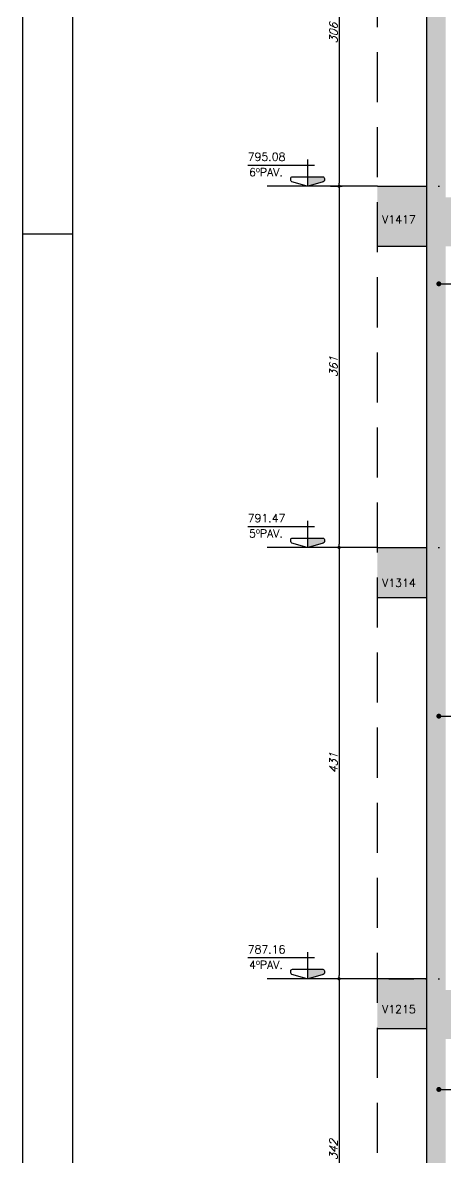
# Model space of a CAD drawing. Header units: millimetres. Extents: x -832 to 3668, y -1574 to 5296.
# Drawn here: x -832 to -410, y 2523 to 3657 of the extents above; entities that cross this region are included whole.
import ezdxf
from ezdxf import colors
from ezdxf.entities.mleader import LeaderData, LeaderLine
from ezdxf.enums import TextEntityAlignment as Align
from ezdxf.math import Vec2, Vec3

# ---------------------------------------------------------------- set-up
doc = ezdxf.new("R2010")
doc.units = ezdxf.units.MM
doc.header["$LTSCALE"] = 50
doc.linetypes.add('DASHED', pattern=[0.75, 0.5, -0.25])
doc.linetypes.add('DIVIDE2', pattern=[0.625, 0.25, -0.125, 0, -0.125, 0, -0.125])
for name, color, linetype in [('F-AUX', 2, 'Continuous'), ('F-AUX-RED', 1, 'Continuous'), ('F-CORTE', 4, 'Continuous'), ('F-COTAS', 106, 'Continuous'), ('F-EIXOS-DET', 1, 'Continuous'), ('F-MARGEM', 1, 'Continuous'), ('F-NÍVEL-VISTA', 2, 'Continuous'), ('F-SOLIDO', 71, 'Continuous'), ('F-TEXTO', 6, 'Continuous'), ('F-TEXTO-YELLOW', 2, 'Continuous'), ('F-VISTA', 2, 'Continuous'), ('F-VISTA SÓLIDO', 254, 'Continuous')]:
    doc.layers.add(name, color=color, linetype=linetype)
doc.styles.add('CP-TEXT-INCL', font='romans.shx', dxfattribs={"oblique": 20})
doc.styles.add('MCP', font='romans.shx')
doc.styles.get("Standard").update_dxf_attribs({"font": 'arial.ttf'})
doc.dimstyles.new('CP-COTAS-50', dxfattribs={"dimscale": 0.64, "dimtxt": 12.5, "dimasz": 5, "dimexe": 5, "dimexo": 5, "dimgap": 2.5, "dimtad": 1, "dimdec": 1, "dimdsep": 46, "dimtxsty": 'CP-TEXT-INCL', "dimblk1": 'DOT', "dimblk2": 'DOT', "dimsah": 1, "dimcen": 9, "dimclrd": 256, "dimclre": 256, "dimclrt": 256, "dimadec": 0, "dimazin": 0, "dimtfac": 1, "dimtdec": 1, "dimtmove": 2, "dimatfit": 3, "dimldrblk": 'DOT', "dimfxl": 5, "dimtolj": 1, "dimarcsym": 0})
pattern_1 = [(0, (0, 0), (0, 6.985), [5.08, -1.905]), (90, (0, 0), (-6.985, 4e-16), [5.08, -1.905])]

# ---------------------------------------------------------------- blocks, each defined once
blk = doc.blocks.new('A0-1L_900')
at = {"layer": 'F-MARGEM', "color": 2}
blk.add_line((100.4, 90), (100.4, 89), dxfattribs=at)
blk.add_lwpolyline([(0, 0), (0, 90), (137.4, 90), (137.4, 0)], close=True, dxfattribs=at)
at = {"layer": 'F-MARGEM', "color": 7}
blk.add_lwpolyline([(2.5, 89), (136.4, 89), (136.4, 1), (2.5, 1)], close=True, dxfattribs=at)
blk = doc.blocks.new('_DOT')
at = {"color": 0, "linetype": 'ByBlock'}
blk.add_line((-0.5, 0), (-1, 0), dxfattribs=at)
at = {"color": 0, "linetype": 'ByBlock', "const_width": 0.5}
blk.add_lwpolyline([(-0.25, 0, 1), (0.25, 0, 1)], format="xyb", close=True, dxfattribs=at)
blk = doc.blocks.new('Nível - Vista')
at = {"layer": 'F-NÍVEL-VISTA'}
blk.add_hatch(color=71, dxfattribs=at).paths.add_polyline_path([(0, 0.238), (-0.38, 0.238, 0.414214), (-0.42, 0.198), (-0.42, 0.148, 0.331206), (-0.391, 0.11), (-0.011, 0.002, 0.072993), (0, 0)])
at = {"layer": 'F-NÍVEL-VISTA', "color": 2}
for p, q in [((0, 0.67), (0, 0)), ((-0.168, 0.521), (1.493, 0.521))]:
    blk.add_line(p, q, dxfattribs=at)
blk.add_lwpolyline([(-0.011, 0.002, 0.146769), (0.011, 0.002), (0.391, 0.11, 0.331206), (0.42, 0.148), (0.42, 0.198, 0.414214), (0.38, 0.238), (-0.38, 0.238, 0.414214), (-0.42, 0.198), (-0.42, 0.148, 0.331206), (-0.391, 0.11), (-0.011, 0.002, 0.146769), (0.011, 0.002)], format="xyb", dxfattribs=at)
at = {"layer": 'F-TEXTO', "color": 3, "style": 'MCP'}
for tag, p in [('NÍVEL', (1.026, 0.636)), ('NÍVEL_DETALHE', (1.02, 0.186))]:
    blk.add_attdef(tag, text='', height=0.2, dxfattribs=at).set_placement(p, align=Align.CENTER)
blk = doc.blocks.new('*D72')
at = {"layer": 'DEFPOINTS', "color": 0, "transparency": 16777216}
for p in [(-528.3, 3799.1), (-528.3, 3493.1), (-516.4, 3493.1)]:
    blk.add_point(p, dxfattribs=at)
at = {"layer": 'F-COTAS', "lineweight": -2, "transparency": 16777216}
for p, q in [((-525.1, 3799.1), (-513.2, 3799.1)), ((-516.4, 3795.9), (-516.4, 3496.3)), ((-525.1, 3493.1), (-513.2, 3493.1))]:
    blk.add_line(p, q, dxfattribs=at)
at = {"layer": 'F-COTAS', "lineweight": -2, "transparency": 16777216, "xscale": 3.2, "yscale": 3.2, "zscale": 3.2}
for p, rotation in [((-516.4, 3799.1), 90), ((-516.4, 3493.1), 270)]:
    blk.add_blockref('_DOT', p, dxfattribs=dict(at, rotation=rotation))
at = {"layer": 'F-COTAS', "transparency": 16777216, "insert": (-522, 3646.1), "char_height": 8, "attachment_point": 5, "rotation": 90, "style": 'CP-TEXT-INCL'}
blk.add_mtext('\\A1;306', dxfattribs=at)
blk = doc.blocks.new('*D73')
at = {"layer": 'DEFPOINTS', "color": 0, "transparency": 16777216}
for p in [(-528.3, 3493.1), (-516.4, 3132.1), (-516.4, 3132.1)]:
    blk.add_point(p, dxfattribs=at)
at = {"layer": 'F-COTAS', "lineweight": -2, "transparency": 16777216}
for p, q in [((-525.1, 3493.1), (-513.2, 3493.1)), ((-516.4, 3489.9), (-516.4, 3135.3))]:
    blk.add_line(p, q, dxfattribs=at)
at = {"layer": 'F-COTAS', "lineweight": -2, "transparency": 16777216, "xscale": 3.2, "yscale": 3.2, "zscale": 3.2}
for p, rotation in [((-516.4, 3493.1), 90), ((-516.4, 3132.1), 270)]:
    blk.add_blockref('_DOT', p, dxfattribs=dict(at, rotation=rotation))
at = {"layer": 'F-COTAS', "transparency": 16777216, "insert": (-522, 3312.6), "char_height": 8, "attachment_point": 5, "rotation": 90, "style": 'CP-TEXT-INCL'}
blk.add_mtext('\\A1;361', dxfattribs=at)
blk = doc.blocks.new('*D74')
at = {"layer": 'DEFPOINTS', "color": 0, "transparency": 16777216}
for p in [(-516.4, 3132.1), (-516.4, 2701.1), (-516.4, 2701.1)]:
    blk.add_point(p, dxfattribs=at)
at = {"layer": 'F-COTAS', "lineweight": -2, "transparency": 16777216}
blk.add_line((-516.4, 3128.9), (-516.4, 2704.3), dxfattribs=at)
at = {"layer": 'F-COTAS', "lineweight": -2, "transparency": 16777216, "xscale": 3.2, "yscale": 3.2, "zscale": 3.2}
for p, rotation in [((-516.4, 3132.1), 90), ((-516.4, 2701.1), 270)]:
    blk.add_blockref('_DOT', p, dxfattribs=dict(at, rotation=rotation))
at = {"layer": 'F-COTAS', "transparency": 16777216, "insert": (-522, 2916.6), "char_height": 8, "attachment_point": 5, "rotation": 90, "style": 'CP-TEXT-INCL'}
blk.add_mtext('\\A1;431', dxfattribs=at)
blk = doc.blocks.new('*D75')
at = {"layer": 'DEFPOINTS', "color": 0, "transparency": 16777216}
for p in [(-516.4, 2701.1), (-516.4, 2359.1), (-516.4, 2359.1)]:
    blk.add_point(p, dxfattribs=at)
at = {"layer": 'F-COTAS', "lineweight": -2, "transparency": 16777216}
blk.add_line((-516.4, 2697.9), (-516.4, 2362.3), dxfattribs=at)
at = {"layer": 'F-COTAS', "lineweight": -2, "transparency": 16777216, "xscale": 3.2, "yscale": 3.2, "zscale": 3.2}
for p, rotation in [((-516.4, 2701.1), 90), ((-516.4, 2359.1), 270)]:
    blk.add_blockref('_DOT', p, dxfattribs=dict(at, rotation=rotation))
at = {"layer": 'F-COTAS', "transparency": 16777216, "insert": (-522, 2530.1), "char_height": 8, "attachment_point": 5, "rotation": 90, "style": 'CP-TEXT-INCL'}
blk.add_mtext('\\A1;342', dxfattribs=at)

msp = doc.modelspace()

# ---------------------------------------------------------------- hatches: boundary and pattern name
h = msp.add_hatch()
h.set_pattern_fill('ANGLE', color=256)
h.set_pattern_definition(pattern_1)
h.paths.add_polyline_path([(-608.9, 3501.14), (-569.85, 3501.14), (-569.85, 3513.14), (-608.9, 3513.14)], flags=9)
h = msp.add_hatch()
h.set_pattern_fill('ANGLE', color=256)
h.set_pattern_definition(pattern_1)
h.paths.add_polyline_path([(-475.02, 3454.01), (-435.21, 3454.01), (-435.21, 3466.01), (-475.02, 3466.01)], flags=9)
h = msp.add_hatch()
h.set_pattern_fill('ANGLE', color=256)
h.set_pattern_definition(pattern_1)
h.paths.add_polyline_path([(-609.09, 3140.14), (-569.66, 3140.14), (-569.66, 3152.14), (-609.09, 3152.14)], flags=9)
h = msp.add_hatch()
h.set_pattern_fill('ANGLE', color=256)
h.set_pattern_definition(pattern_1)
h.paths.add_polyline_path([(-475.02, 3090.74), (-434.83, 3090.74), (-434.83, 3102.74), (-475.02, 3102.74)], flags=9)
h = msp.add_hatch()
h.set_pattern_fill('ANGLE', color=256)
h.set_pattern_definition(pattern_1)
h.paths.add_polyline_path([(-609.09, 2709.14), (-569.66, 2709.14), (-569.66, 2721.14), (-609.09, 2721.14)], flags=9)
h = msp.add_hatch()
h.set_pattern_fill('ANGLE', color=256)
h.set_pattern_definition(pattern_1)
h.paths.add_polyline_path([(-475.02, 2664.72), (-435.21, 2664.72), (-435.21, 2676.72), (-475.02, 2676.72)], flags=9)
at = {"layer": 'F-SOLIDO'}
h = msp.add_hatch(color=256, dxfattribs=at)
h.dxf.hatch_style = 1
h.paths.add_polyline_path([(-410.07, 4294.74), (-429.07, 4294.73), (-429.07, -692.94), (-478.03, -692.94), (-478.03, -947.94), (-410.07, -947.94)])
h.paths.add_polyline_path([(-307.57, -692.94), (-410.07, -692.94), (-410.07, -947.94), (-307.57, -947.94)])
at = {"layer": 'F-VISTA SÓLIDO'}
h = msp.add_hatch(color=256, dxfattribs=at)
h.dxf.hatch_style = 1
h.paths.add_polyline_path([(-429.07, 3493.06), (-478.03, 3493.06), (-478.03, 3433.06), (-429.07, 3433.06)])
h.paths.add_polyline_path([(-241.95, 3482.06), (-410.07, 3482.06), (-410.07, 3433.06), (-165.73, 3433.06)])
h.paths.add_polyline_path([(166.93, 3493.06), (-154.05, 3493.06), (-171.16, 3482.06), (-178.57, 3482.06), (-178.57, 3480.06), (-180.57, 3480.06), (-180.57, 3464.06), (-150.57, 3464.06), (-150.57, 3462.06), (-152.57, 3462.06), (-152.57, 3446.06), (-122.57, 3446.06), (-122.57, 3444.06), (-124.57, 3444.06), (-124.57, 3433.06), (166.93, 3433.06)])
h = msp.add_hatch(color=256, dxfattribs=at)
h.dxf.hatch_style = 1
h.paths.add_polyline_path([(-429.07, 3132.06), (-478.03, 3132.06), (-478.03, 3082.06), (-429.07, 3082.06)])
h = msp.add_hatch(color=256, dxfattribs=at)
h.dxf.hatch_style = 1
h.paths.add_polyline_path([(-429.07, 2701.06), (-478.03, 2701.06), (-478.03, 2651.06), (-429.07, 2651.06)])
h.paths.add_polyline_path([(-247.95, 2690.06), (-410.07, 2690.06), (-410.07, 2641.06), (-171.74, 2641.06)])
h.paths.add_polyline_path([(166.93, 2701.06), (-214.57, 2701.06), (-214.57, 2690.06), (-184.57, 2690.06), (-184.57, 2688.06), (-186.57, 2688.06), (-186.57, 2672.06), (-156.57, 2672.06), (-156.57, 2670.06), (-158.57, 2670.06), (-158.57, 2654.06), (-128.57, 2654.06), (-128.57, 2652.06), (-130.57, 2652.06), (-130.57, 2641.06), (166.93, 2641.06)])

# ---------------------------------------------------------------- linework, layer by layer
at = {"layer": 'F-AUX', "color": 1, "linetype": 'DASHED', "ltscale": 2}
msp.add_line((-478.03, -997.94), (-478.03, 4294.69), dxfattribs=at)
at = {"layer": 'F-CORTE'}
msp.add_line((-429.07, 4294.73), (-429.07, -692.94), dxfattribs=at)
at = {"layer": 'F-EIXOS-DET'}
for points in [[(-478.03, 3493.06), (-588.03, 3493.06)], [(-478.03, 3132.06), (-588.03, 3132.06)], [(-478.03, 2701.06), (-588.03, 2701.06)]]:
    msp.add_lwpolyline(points, dxfattribs=at)
at = {"layer": 'F-EIXOS-DET', "color": 252, "linetype": 'DIVIDE2', "ltscale": 2}
for points in [[(-466.84, 3493.06), (248.16, 3493.06)], [(-466.84, 3132.06), (248.16, 3132.06)], [(-466.84, 2701.06), (248.16, 2701.06)]]:
    msp.add_lwpolyline(points, dxfattribs=at)
at = {"layer": 'F-VISTA'}
for p, q in [((-478.03, 3493.06), (-429.07, 3493.06)), ((-478.03, 3433.06), (-429.07, 3433.06)), ((-429.07, 2701.06), (-478.03, 2701.06)), ((-429.07, 2651.06), (-478.03, 2651.06))]:
    msp.add_line(p, q, dxfattribs=at)
for points in [[(-478.03, 3132.06), (-429.07, 3132.06)], [(-478.03, 3082.06), (-429.07, 3082.06)]]:
    msp.add_lwpolyline(points, dxfattribs=at)

# ---------------------------------------------------------------- block references
at = {"layer": 'F-MARGEM', "xscale": 50, "yscale": 50, "zscale": 50, "rotation": 90}
msp.add_blockref('A0-1L_900', (3667.68, -1574.47), dxfattribs=at)
at = {"layer": 'F-NÍVEL-VISTA', "linetype": 'Continuous'}
ref = msp.add_blockref('Nível - Vista', (-547.78, 3493.06), dxfattribs=dict(at, xscale=-40, yscale=40, zscale=40))
ref.add_attrib('NÍVEL', '795.08', dxfattribs={"layer": 'F-TEXTO', "color": 3, "height": 8, "style": 'MCP'}).set_placement((-588.82, 3518.49), align=Align.CENTER)
ref = msp.add_blockref('Nível - Vista', (-547.78, 3132.06), dxfattribs=dict(at, xscale=-40, yscale=40, zscale=40))
ref.add_attrib('NÍVEL', '791.47', dxfattribs={"layer": 'F-TEXTO', "color": 3, "height": 8, "style": 'MCP'}).set_placement((-588.82, 3157.49), align=Align.CENTER)
ref = msp.add_blockref('Nível - Vista', (-547.78, 2701.06), dxfattribs=dict(at, xscale=-40, yscale=40, zscale=40))
ref.add_attrib('NÍVEL', '787.16', dxfattribs={"layer": 'F-TEXTO', "color": 3, "height": 8, "style": 'MCP'}).set_placement((-588.82, 2726.49), align=Align.CENTER)

# ---------------------------------------------------------------- texts
at = {"layer": 'F-TEXTO', "color": 3, "style": 'MCP'}
for s, p in [('6ºPAV.', (-589.37, 3503.14)), ('5ºPAV.', (-589.37, 3142.14)), ('4ºPAV.', (-589.37, 2711.14))]:
    msp.add_text(s, height=8, dxfattribs=at).set_placement(p, align=Align.CENTER)
at = {"layer": 'F-TEXTO-YELLOW', "style": 'MCP'}
for s, p in [('V1417', (-473.4, 3456.01)), ('V1314', (-473.4, 3092.74)), ('V1215', (-473.4, 2666.72))]:
    msp.add_text(s, height=8, dxfattribs=at).set_placement(p)

# ---------------------------------------------------------------- dimensions: what is measured, and where the dimension line sits
at = {"layer": 'F-COTAS'}
for base, p1, p2, picture, middle in [((-516.42, 3493.06), (-528.29, 3799.06), (-528.29, 3493.06), '*D72', (-522.02, 3646.06)), ((-516.42, 3132.06), (-528.29, 3493.06), (-516.42, 3132.06), '*D73', (-522.02, 3312.56)), ((-516.42, 2701.06), (-516.42, 3132.06), (-516.42, 2701.06), '*D74', (-522.02, 2916.56)), ((-516.42, 2359.06), (-516.42, 2701.06), (-516.42, 2359.06), '*D75', (-522.02, 2530.06))]:
    dim = msp.add_linear_dim(base=base, p1=p1, p2=p2, angle=90, dimstyle='CP-COTAS-50', override={"dimfxl": 2.5}, dxfattribs=at)
    dim.commit()
    dim.dimension.update_dxf_attribs({"geometry": picture, "text_midpoint": middle})

# ---------------------------------------------------------------- leaders
at = {"layer": 'F-AUX-RED'}
ml = msp.add_multileader_mtext('Standard', dxfattribs=at)
ml.set_content('', color=256)
ml.set_leader_properties()
ml.set_arrow_properties(name='DOT')
ml.build(insert=Vec2(0, 0))
ml.multileader.update_dxf_attribs({"text_right_attachment_type": 6, "dogleg_length": 0.36, "arrow_head_size": 5})
ctx = ml.context
ctx.base_point, ctx.char_height, ctx.arrow_head_size, ctx.landing_gap_size, ctx.plane_origin = Vec3(-362.58, 3395.56), 0.18, 5, 0.09, Vec3(-416.72, 3413.56)
ctx.right_attachment = 6
notes = []
notes.append((ctx, [(0, (1, 1, 0), (-396.07, 3395.56), (1, 0), 33.49, [(0, [(-416.72, 3395.56)], 0, [])])]))
ctx.mtext.insert, ctx.mtext.flow_direction = Vec3(-362.49, 3395.65), 5
ml = msp.add_multileader_mtext('Standard', dxfattribs=at)
ml.set_content('', color=256)
ml.set_leader_properties()
ml.set_arrow_properties(name='DOT')
ml.build(insert=Vec2(0, 0))
ml.multileader.update_dxf_attribs({"text_right_attachment_type": 6, "dogleg_length": 0.36, "arrow_head_size": 5})
ctx = ml.context
ctx.base_point, ctx.char_height, ctx.arrow_head_size, ctx.landing_gap_size, ctx.plane_origin = Vec3(-362.58, 2963.56), 0.18, 5, 0.09, Vec3(-416.72, 2981.56)
ctx.right_attachment = 6
notes.append((ctx, [(0, (1, 1, 0), (-396.07, 2963.56), (1, 0), 33.49, [(0, [(-416.72, 2963.56)], 0, [])])]))
ctx.mtext.insert, ctx.mtext.flow_direction = Vec3(-362.49, 2963.65), 5
ml = msp.add_multileader_mtext('Standard', dxfattribs=at)
ml.set_content('', color=256)
ml.set_leader_properties()
ml.set_arrow_properties(name='DOT')
ml.build(insert=Vec2(0, 0))
ml.multileader.update_dxf_attribs({"text_right_attachment_type": 6, "dogleg_length": 0.36, "arrow_head_size": 5})
ctx = ml.context
ctx.base_point, ctx.char_height, ctx.arrow_head_size, ctx.landing_gap_size, ctx.plane_origin = Vec3(-362.58, 2590.58), 0.18, 5, 0.09, Vec3(-416.72, 2608.58)
ctx.right_attachment = 6
notes.append((ctx, [(0, (1, 1, 0), (-396.07, 2590.58), (1, 0), 33.49, [(0, [(-416.72, 2590.58)], 0, [])])]))
ctx.mtext.insert, ctx.mtext.flow_direction = Vec3(-362.49, 2590.67), 5
for ctx, leaders in notes:
    for number, flags, end, landing, length, lines in leaders:
        leader = LeaderData()
        leader.index, (leader.has_last_leader_line, leader.has_dogleg_vector, leader.attachment_direction) = number, flags
        leader.last_leader_point, leader.dogleg_vector, leader.dogleg_length = Vec3(end), Vec3(landing), length
        for number, points, colour, breaks in lines:
            line = LeaderLine()
            line.index, line.vertices, line.color, line.breaks = number, Vec3.list(points), colors.encode_raw_color(colour), breaks
            leader.lines.append(line)
        ctx.leaders.append(leader)

doc.saveas('drawing.dxf')
